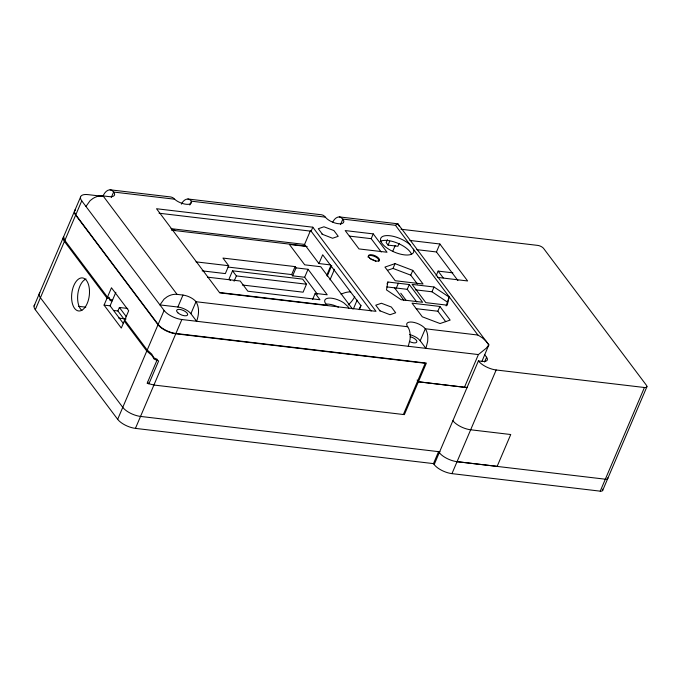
<?xml version="1.0" encoding="UTF-8"?>
<svg xmlns="http://www.w3.org/2000/svg" width="681" height="681" viewBox="0 0 681 681"><rect width="100%" height="100%" fill="white"/><g stroke="black" fill="none" stroke-linecap="round" stroke-linejoin="round"><path stroke-width="1.02" d="M387.855 282.011L386.493 289.919L401.16 299.725L422.603 302.262L409.29 284.539L387.855 282.011L387.038 283.926M63.469 237.431L63.597 236.801L64.857 240.436L107.47 297.146L109.079 297.333L110.143 299.555L112.629 299.844M446.14 305.914L449.111 297.086L434.018 286.999L412.116 284.411L425.804 302.636L447.247 305.173L449.111 297.086M408.285 346.288L410.073 339.291L410.226 335.605A14.063 7.44 -83.3 0 0 407.689 326.744L407.63 326.676A10.462 4.307 23.1 0 1 412.235 322.113A10.462 4.307 23.1 0 1 425.259 328.761L477.909 335.043L482.284 337.776L486.021 341.13L488.856 344.892L481.833 361.594M34.05 306.075L74.399 211.485M74.527 211.161L80.486 197.209M602.31 489.086A4.758 1.958 23.1 0 1 600.225 491.163L451.954 473.635A14.267 5.874 23.1 0 1 434.189 464.57L433.474 463.616L135.434 428.383A14.267 5.874 23.1 0 1 117.668 419.317L35.31 309.702L75.659 215.111A14.267 5.874 23.1 0 1 75.114 210.123M124.708 320.087L147.215 350.043L151.693 354.052L153.949 357.857L157.345 359.372L147.147 383.292L153.923 385.029L404.378 414.627L426.366 363.084L175.911 333.477A14.267 5.874 23.1 0 1 158.145 324.411L75.795 214.796L81.746 200.844A14.267 5.874 23.1 0 1 88.019 194.621L102.831 196.366C104.227 193.387 106.423 189.88 110.101 189.803L170.897 196.988L172.778 197.618L176.294 200.563A10.462 4.307 23.1 0 0 191.565 202.368L191.438 201.184L189.786 199.635L187.905 198.997C184.866 199.048 182.636 201.602 181.393 204.147M111.275 197.507L113.633 191.991L111.982 190.433L110.101 189.803M104.065 305.114L111.463 287.774L128.7 310.715L121.303 328.055L104.065 305.114L110.075 305.829L123.482 323.671M110.075 305.829L115.855 292.285M124.189 319.346L117.898 310.97L119.388 307.48L127.747 308.467M189.803 205.024L191.438 201.184L325.339 217.137A10.445 4.299 23.1 0 0 337.223 223.547A10.445 4.299 23.1 0 0 343.667 220.499L341.215 217.528L339.317 216.898C336.278 216.95 334.039 219.495 332.805 222.049M117.668 419.317L158.009 324.726L75.659 215.111M158.145 324.411L164.095 310.451L81.746 200.844M182.968 295.069L177.06 294.371A14.088 10.453 -36.9 0 0 167.032 296.865L164.078 299.121L159.933 304.909L177.86 307.029L182.968 295.069A10.462 4.307 23.1 0 1 195.992 301.717L407.689 326.744M135.434 428.383L175.775 333.792L425.225 363.279L403.373 414.508M175.911 333.477L181.861 319.525L478.402 354.571L486.191 348.263L488.856 344.892L397.874 223.811L339.317 216.898M190.893 313.677L195.992 301.717C199.627 307.548 198.937 315.082 196.588 321.262L190.893 313.677A10.462 4.307 23.1 0 0 177.86 307.029M312.545 299.572L315.192 293.366L327.212 294.788L308.059 269.293L296.039 267.88L295.086 266.603L222.951 258.073L228.697 265.726L225.343 273.592L202.138 270.851M242.376 285.007L303.088 292.183L306.484 284.207L302.653 279.108L232.527 270.817L229.131 278.793L230.408 280.495M234.094 281.236L236.358 275.916L232.527 270.817M317.431 294.269L304.662 277.269L292.643 275.848L291.681 274.579L295.086 266.603M330.225 264.883L318.929 263.547L304.569 244.428L310.374 230.825M371.119 311.064L311.115 231.191L312.809 227.207L156.528 208.735L219.733 292.856L376.014 311.328L312.809 227.207M292.643 275.848L296.039 267.88M304.662 277.269L308.059 269.293M318.929 263.547L322.675 254.779L360.981 305.76L359.313 309.659M340.5 224.611L342.858 219.086L395.457 225.3L413.529 249.493A17.834 7.338 23.1 0 1 394.418 252.115A17.834 7.338 23.1 0 1 382.654 236.46A17.834 7.338 23.1 0 1 409.809 244.547L410.2 244.922M326.778 275.218L330.94 265.445M327.229 276.128L331.741 265.539M330.004 279.823L334.524 269.233M381.224 252.021L371.196 238.673L373.239 233.889L345.19 230.57L358.981 248.923L387.029 252.242L373.239 233.889M353.396 308.876L357.125 300.125M387.404 239.644L386.161 242.564L388.076 245.117L397.891 246.275L399.143 243.355M359.304 309.114L360.956 305.224M388.076 245.117L389.736 241.219M392.741 251.315L395.167 245.628M387.498 270.306L393.005 268.425L395.048 263.641L412.805 270.383L423.046 284.02L395.201 280.725L384.952 267.088L395.048 263.641M396.333 288.037L398.368 283.253M417.393 283.994L410.762 275.167L412.805 270.383M416.755 301.981L407.247 289.323L409.29 284.539M457.913 280.529L436.453 251.961L439.849 243.994L409.919 240.453M436.053 275.992L438.138 271.106L452.874 272.843M415.291 289.817L431.975 291.783L434.018 286.999M420.194 340.789L425.293 328.821A14.063 7.44 -83.3 0 1 427.83 337.682L427.677 341.368L425.889 348.366L420.16 340.721A10.462 4.307 23.1 0 0 409.553 334.533M445.697 321.662L437.857 311.234L439.9 306.45L412.048 303.164L422.297 316.801L440.054 323.543L450.15 320.087L439.9 306.45M417.13 380.041L418.372 381.82L464.459 387.268L478.402 354.571M433.474 463.616L438.573 451.648L439.288 452.61A14.267 5.874 23.1 0 0 457.053 461.675L605.324 479.203A4.758 1.958 23.1 0 0 607.775 477.773M434.189 464.57L478.402 360.904L482.412 361.381A9.508 3.916 23.1 0 0 486.592 357.227L484.693 354.699M484.54 362.054L486.592 357.227M451.954 473.635L496.168 369.979L644.439 387.506A4.758 1.958 23.1 0 0 646.533 385.429L543.591 248.412A4.758 1.958 23.1 0 0 537.667 245.39L400.964 229.233M600.225 491.163L644.439 387.506M602.736 490.294L646.95 386.638M85.959 206.454L90.105 200.657L93.059 198.401A14.088 10.445 -37 0 1 103.078 195.898L109.096 196.622A10.462 4.307 23.1 0 0 113.693 192.059L174.43 199.175M395.457 225.3L397.874 223.811L399.168 226.143M457.053 461.675L497.156 466.34L510.733 434.521L470.665 429.779A14.267 5.874 23.1 0 1 452.891 420.713M187.905 198.997L321.713 214.813L323.594 215.451L325.229 217.001M159.056 213.221L311.115 231.191M349.379 236.094L371.196 238.673M416.84 249.646L436.453 251.961M171.016 228.646L304.569 244.428M171.467 230.169L305.658 246.037M307.157 246.548L289.391 244.445L304.713 264.832L320.742 266.731L352.435 308.919M437.687 277.414L467.626 280.955L439.849 243.994M196.009 261.862L228.697 265.726M227.914 267.037L291.681 274.579M386.868 286.914L407.247 289.323M236.358 275.916L306.484 284.207M207.501 277.15L240.189 281.015L247.85 291.213L319.976 299.742L315.192 293.366M416.202 308.672L437.857 311.234M219.622 292.524L327.076 305.224L325.858 303.922A13.075 5.38 23.1 0 1 328.94 298.116A13.075 5.38 23.1 0 1 343.786 302.841L347.897 306.527L348.885 308.297M112.203 300.849L110.203 300.61L109.045 298.38L107.045 298.142L64.431 241.432C63.376 241.261 62.992 236.188 63.35 238.248M78.502 306.314L85.789 307.174M113.889 310.493L117.898 310.97M118.766 318.087L126.104 318.955M440.02 451.826L140.533 416.423A14.267 5.874 23.1 0 1 122.767 407.357L40.417 297.742A14.267 5.874 23.1 0 1 39.873 292.753M418.406 381.735L467.413 387.625M321.883 234.102L332.575 238.256L338.227 236.307L333.92 230.57L323.952 226.782L318.299 228.731L322.607 234.46M393.005 268.425L410.762 275.167M379.343 310.579L390.026 314.724L395.678 312.783L391.371 307.046L381.411 303.258L375.759 305.199L380.066 310.936M431.975 291.783L447.068 301.87M438.138 271.106L443.229 277.874M413.367 249.144L477.909 335.043M400.777 293.239L405.859 300.006M394.376 287.612L403.884 300.27M103.078 195.907L177.06 294.371M119.388 307.48L126.308 316.691M124.282 321.083L146.79 351.038L151.906 355.422L154.187 359.151L158.656 360.921L148.884 383.846L147.675 382.237M35.31 309.702A14.267 5.874 23.1 0 1 34.774 304.713M496.168 369.979A14.267 5.874 23.1 0 1 478.402 360.904M75.795 214.796A14.267 5.874 23.1 0 1 75.251 209.808M181.861 319.525A14.267 5.874 23.1 0 1 164.095 310.451M467.37 387.378A14.267 5.874 23.1 0 1 464.459 387.268M174.983 230.178A10.462 4.307 23.1 0 1 173.383 229.914M410.328 336.755A5.942 2.443 23.1 0 1 416.874 341.785A5.942 2.443 23.1 0 1 409.494 341.513M368.132 257.29A5.942 2.452 23.1 0 1 374.022 256.226A5.942 2.452 23.1 0 1 378.823 261.359M380.27 241.423A17.834 7.338 23.1 0 1 397.491 243.126A17.834 7.338 23.1 0 1 411.486 254.277M370.592 258.933A7.61 3.133 23.1 0 1 375.912 261.291M175.775 333.792A14.267 5.874 23.1 0 1 158.009 324.726M326.386 304.092A13.075 5.38 23.1 0 1 338.397 307.165M81.865 310.451A16.642 8.81 -83.3 0 1 77.872 293.69A16.642 8.81 -83.3 0 1 86.036 278.98M354.75 296.746A26.159 19.409 -36.9 0 1 348.306 304.926M341.079 294.269A18.549 13.765 -36.9 0 1 350.732 291.851M177.911 312.834A5.942 2.443 23.1 0 0 187.369 315.26A5.942 2.443 23.1 0 0 181.112 309.659A5.942 2.443 23.1 0 0 177.911 312.834M369.715 258.142A5.942 2.452 23.1 0 0 379.164 260.559A5.942 2.452 23.1 0 0 372.916 254.966A5.942 2.452 23.1 0 0 369.715 258.142M85.483 306.671A16.642 8.81 -83.3 0 0 84.563 278.657A16.642 8.81 -83.3 0 0 71.599 298.006A16.642 8.81 -83.3 0 0 85.483 306.671"/></g></svg>
